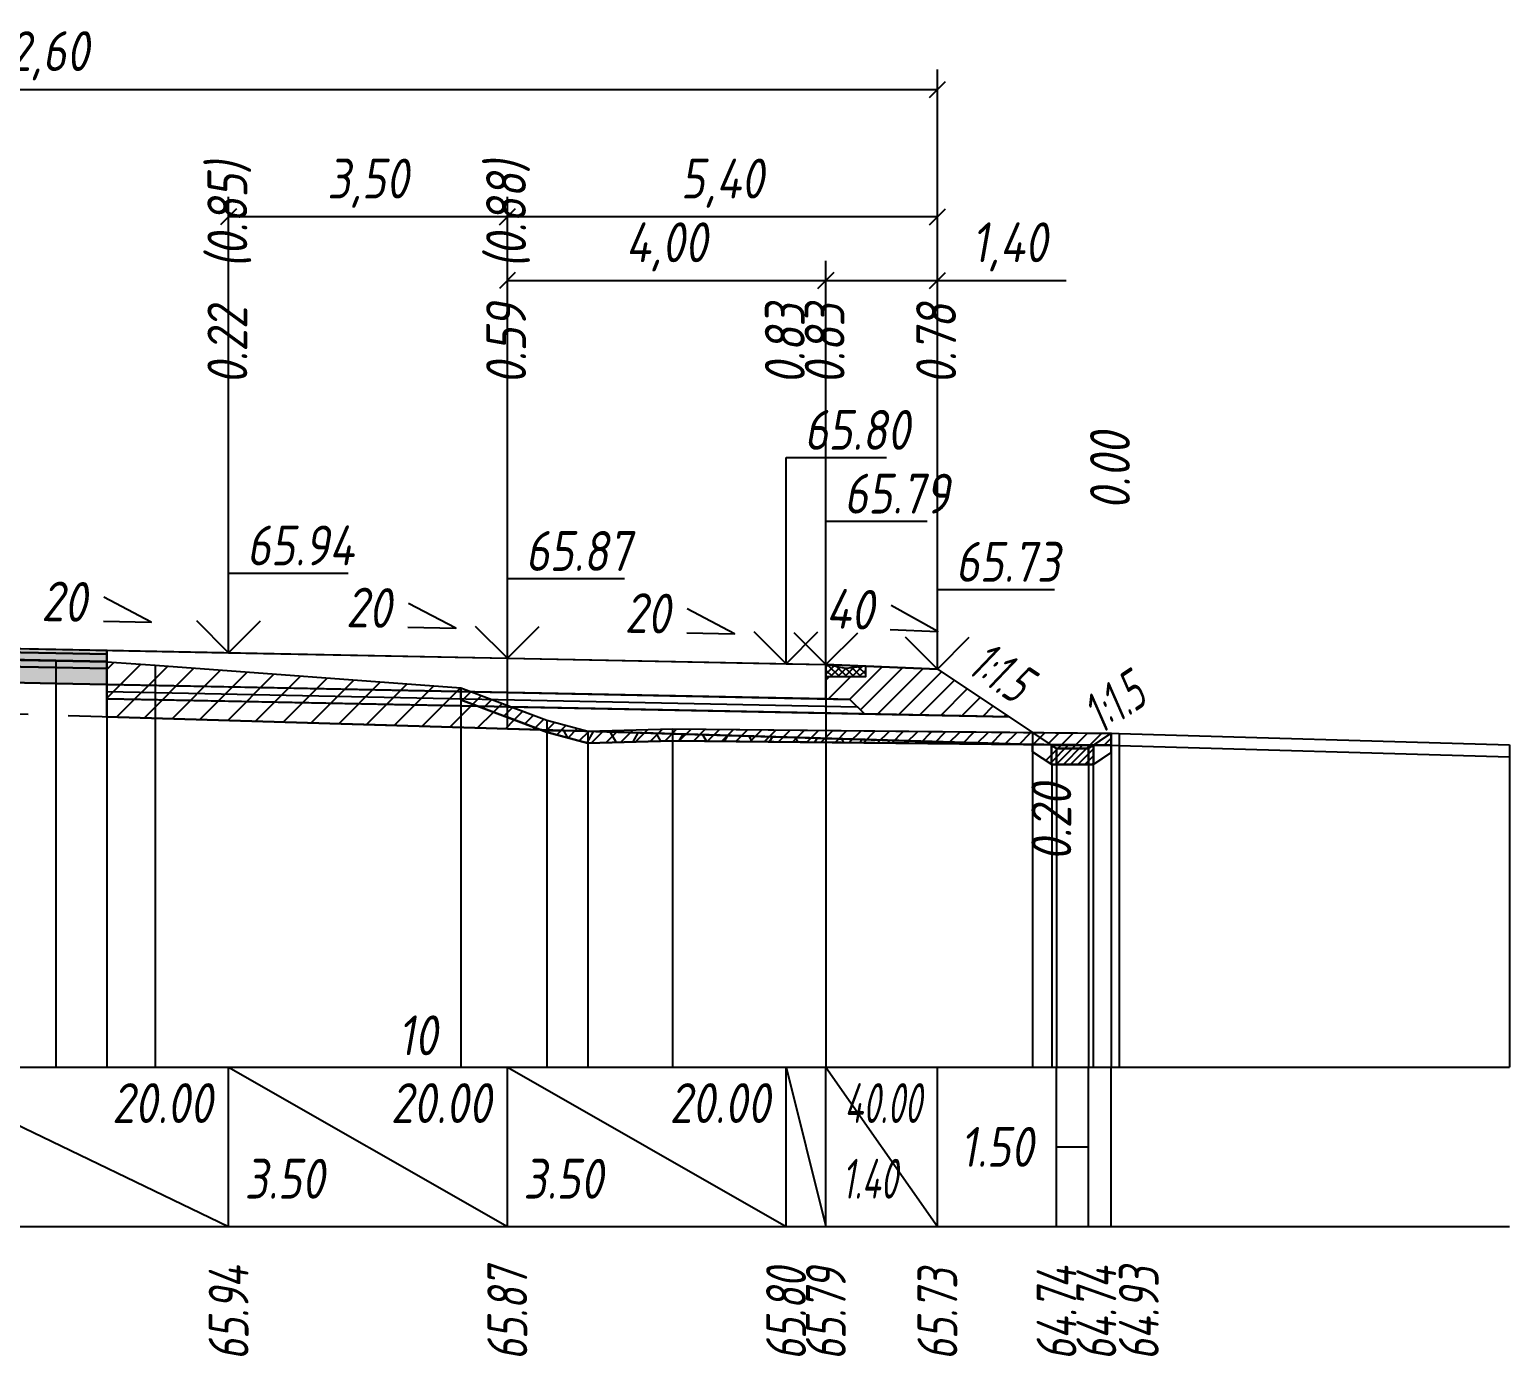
# Model space of a CAD drawing. Extents: x -717 to 1451, y -133302 to 233.
# Drawn here: x 163.2 to 256.1, y -41423.2 to -41339.9 of the extents above; entities that cross this region are included whole.
import ezdxf
from ezdxf.enums import TextEntityAlignment as Align

# ---------------------------------------------------------------- set-up
doc = ezdxf.new("R2010")
doc.units = 0
doc.linetypes.add('штриховая', pattern=[0.75, 0.5, -0.25])
for name, color, linetype in [('Интерполированный поперечник', 2, 'Continuous'), ('Код_514', 1, 'Continuous'), ('Контур_0', 7, 'Continuous'), ('Контур_2521', 7, 'Continuous'), ('Контур_2564', 7, 'Continuous'), ('Контур_2660', 7, 'Continuous'), ('Контур_2665', 7, 'Continuous'), ('Контур_400', 7, 'Continuous'), ('Контур_508', 7, 'Continuous'), ('Контур_512', 7, 'Continuous'), ('Контур_513', 7, 'Continuous'), ('Контур_818', 7, 'Continuous'), ('Красный поперечник', 1, 'Continuous'), ('Объём_2501', 7, 'Continuous'), ('Объём_2564', 7, 'Continuous'), ('Объём_2650', 7, 'Continuous'), ('Объём_2660', 7, 'Continuous'), ('Объём_2661', 7, 'Continuous'), ('Объём_2662', 7, 'Continuous'), ('Объём_2663', 7, 'Continuous'), ('Объём_2664', 7, 'Continuous'), ('Объём_2665', 7, 'Continuous'), ('Объём_2666', 7, 'Continuous'), ('Объём_2667', 7, 'Continuous'), ('Объём_2668', 7, 'Continuous'), ('Объём_2669', 7, 'Continuous'), ('Объём_2675', 7, 'Continuous'), ('Объём_2753', 7, 'Continuous'), ('Откосы', 7, 'Continuous'), ('Отметки покрытия', 7, 'Continuous'), ('Рабочие отметки', 7, 'Continuous'), ('Рабочие отметки доп.', 7, 'Continuous'), ('Слои выравнивания', 7, 'Continuous'), ('Таблица', 7, 'Continuous'), ('Уклоны проезжей части', 7, 'Continuous'), ('Черный поперечник', 3, 'Continuous')]:
    doc.layers.add(name, color=color, linetype=linetype)
for name, color, linetype, true_color in [('Контур_2540', 2, 'Continuous', 0xffff00), ('Контур_2560', 2, 'Continuous', 0xffff00), ('Контур_2561', 7, 'Continuous', 0xff8040), ('Контур_2562', 3, 'Continuous', 0x00ff00), ('Контур_2563', 7, 'Continuous', 0xff8000), ('Контур_2570', 7, 'Continuous', 0x80ff00), ('Контур_2583', 3, 'Continuous', 0x00ff00), ('Контур_2584', 3, 'Continuous', 0x00ff00), ('Контур_2725', 7, 'Continuous', 0x323232), ('Контур_2736', 4, 'Continuous', 0x00ffff), ('Контур_2737', 4, 'Continuous', 0x00ffff), ('Контур_2738', 4, 'Continuous', 0x00ffff), ('Контур_2739', 4, 'Continuous', 0x00ffff), ('Контур_2741', 4, 'Continuous', 0x00ffff), ('Контур_2742', 4, 'Continuous', 0x00ffff), ('Контур_2743', 4, 'Continuous', 0x00ffff), ('Контур_2744', 7, 'Continuous', 0xa4ffff), ('Контур_2745', 7, 'Continuous', 0xa4ffff), ('Контур_2747', 4, 'Continuous', 0x00ffff), ('Контур_2748', 4, 'Continuous', 0x00ffff), ('Контур_2749', 4, 'Continuous', 0x00ffff), ('Контур_2750', 4, 'Continuous', 0x00ffff), ('Контур_2751', 4, 'Continuous', 0x00ffff), ('Контур_2752', 4, 'Continuous', 0x00ffff), ('Контур_2760', 7, 'Continuous', 0x323232), ('Контур_2761', 7, 'Continuous', 0x323232), ('Контур_2762', 7, 'Continuous', 0x323232), ('Контур_2763', 7, 'Continuous', 0x323232), ('Контур_402', 7, 'Continuous', 0xff6464), ('Контур_703', 4, 'Continuous', 0x00ffff), ('Контур_705', 4, 'Continuous', 0x00ffff), ('Контур_707', 4, 'Continuous', 0x00ffff), ('Контур_720', 131, 'Continuous', 0xaaffff), ('Объём_2500', 7, 'Continuous', 0xc0c0c0), ('Объём_2520', 7, 'Continuous', 0x80ffff), ('Объём_2540', 2, 'Continuous', 0xffff00), ('Объём_2560', 2, 'Continuous', 0xffff00), ('Объём_2561', 7, 'Continuous', 0xff8040), ('Объём_2562', 3, 'Continuous', 0x00ff00), ('Объём_2563', 7, 'Continuous', 0xff8000), ('Объём_2570', 7, 'Continuous', 0x80ff00), ('Объём_2583', 3, 'Continuous', 0x00ff00), ('Объём_2584', 3, 'Continuous', 0x00ff00), ('Объём_2592', 3, 'Continuous', 0x00ff00), ('Объём_2596', 3, 'Continuous', 0x00ff00), ('Объём_2600', 7, 'Continuous', 0x808000), ('Объём_2620', 2, 'Continuous', 0xffff00), ('Объём_2746', 2, 'Continuous', 0xffff00)]:
    doc.layers.add(name, color=color, linetype=linetype, true_color=true_color)
doc.styles.get("Standard").update_dxf_attribs({"font": 'txt', "height": 2.5})
doc.styles.add('М', font='romand.shx', dxfattribs={"width": 0.8, "oblique": 10, "height": 2.5})
doc.dimstyles.new('ISO-25', dxfattribs={"dimtxt": 2.5, "dimasz": 2.5, "dimexe": 1.25, "dimexo": 0.625, "dimtad": 1, "dimtxsty": 'Standard', "dimcen": 2.5, "dimadec": 0, "dimazin": 0, "dimtfac": 1, "dimtmove": 0, "dimatfit": 3, "dimfxl": 1, "dimarcsym": 0})

# ---------------------------------------------------------------- blocks, each defined once
blk = doc.blocks.new('_Oblique')
at = {"color": 0, "linetype": 'ByBlock', "lineweight": -2}
blk.add_line((-0.5, -0.5), (0.5, 0.5), dxfattribs=at)
blk = doc.blocks.new('*D962')
at = {"color": 0, "lineweight": -2, "transparency": 16777216}
for p, q in [((213.149, -41379.17), (213.149, -41354.38)), ((220.149, -41379.45), (220.149, -41354.38)), ((213.149, -41355.63), (220.149, -41355.63)), ((220.149, -41355.63), (228.229, -41355.63))]:
    blk.add_line(p, q, dxfattribs=at)
at = {"layer": 'Defpoints', "color": 0, "transparency": 16777216}
for p in [(220.149, -41355.63), (213.149, -41379.795), (220.149, -41380.075)]:
    blk.add_point(p, dxfattribs=at)
at = {"color": 0, "lineweight": -2, "transparency": 16777216, "rotation": 180}
blk.add_blockref('_Oblique', (213.149, -41355.63), dxfattribs=at)
at = {"color": 0, "lineweight": -2, "transparency": 16777216}
blk.add_blockref('_Oblique', (220.149, -41355.63), dxfattribs=at)
at = {"color": 0, "transparency": 16777216, "insert": (224.689, -41353.517), "char_height": 2.5, "width": 8.75, "attachment_point": 5, "style": 'М'}
blk.add_mtext('1,40', dxfattribs=at)
blk = doc.blocks.new('*D964')
at = {"color": 0, "lineweight": -2, "transparency": 16777216}
for p, q in [((193.149, -41378.77), (193.149, -41354.38)), ((213.149, -41379.17), (213.149, -41354.38)), ((193.149, -41355.63), (213.149, -41355.63))]:
    blk.add_line(p, q, dxfattribs=at)
at = {"layer": 'Defpoints', "color": 0, "transparency": 16777216}
for p in [(213.149, -41355.63), (193.149, -41379.395), (213.149, -41379.795)]:
    blk.add_point(p, dxfattribs=at)
at = {"color": 0, "lineweight": -2, "transparency": 16777216, "rotation": 180}
blk.add_blockref('_Oblique', (193.149, -41355.63), dxfattribs=at)
at = {"color": 0, "lineweight": -2, "transparency": 16777216}
blk.add_blockref('_Oblique', (213.149, -41355.63), dxfattribs=at)
at = {"color": 0, "transparency": 16777216, "insert": (203.149, -41353.517), "char_height": 2.5, "width": 9.16667, "attachment_point": 5, "style": 'М'}
blk.add_mtext('4,00', dxfattribs=at)
blk = doc.blocks.new('*D966')
at = {"color": 0, "lineweight": -2, "transparency": 16777216}
for p, q in [((175.649, -41378.42), (175.649, -41350.38)), ((193.149, -41378.77), (193.149, -41350.38)), ((193.149, -41351.63), (175.649, -41351.63))]:
    blk.add_line(p, q, dxfattribs=at)
at = {"layer": 'Defpoints', "color": 0, "transparency": 16777216}
for p in [(175.649, -41351.63), (175.649, -41379.045), (193.149, -41379.395)]:
    blk.add_point(p, dxfattribs=at)
at = {"color": 0, "lineweight": -2, "transparency": 16777216, "rotation": 180}
blk.add_blockref('_Oblique', (175.649, -41351.63), dxfattribs=at)
at = {"color": 0, "lineweight": -2, "transparency": 16777216}
blk.add_blockref('_Oblique', (193.149, -41351.63), dxfattribs=at)
at = {"color": 0, "transparency": 16777216, "insert": (184.399, -41349.517), "char_height": 2.5, "width": 9.58333, "attachment_point": 5, "style": 'М'}
blk.add_mtext('3,50', dxfattribs=at)
blk = doc.blocks.new('*D967')
at = {"color": 0, "lineweight": -2, "transparency": 16777216}
for p, q in [((193.149, -41378.77), (193.149, -41350.38)), ((220.149, -41379.45), (220.149, -41350.38)), ((220.149, -41351.63), (193.149, -41351.63))]:
    blk.add_line(p, q, dxfattribs=at)
at = {"layer": 'Defpoints', "color": 0, "transparency": 16777216}
for p in [(193.149, -41351.63), (193.149, -41379.395), (220.149, -41380.075)]:
    blk.add_point(p, dxfattribs=at)
at = {"color": 0, "lineweight": -2, "transparency": 16777216, "rotation": 180}
blk.add_blockref('_Oblique', (193.149, -41351.63), dxfattribs=at)
at = {"color": 0, "lineweight": -2, "transparency": 16777216}
blk.add_blockref('_Oblique', (220.149, -41351.63), dxfattribs=at)
at = {"color": 0, "transparency": 16777216, "insert": (206.649, -41349.517), "char_height": 2.5, "width": 9.58333, "attachment_point": 5, "style": 'М'}
blk.add_mtext('5,40', dxfattribs=at)
blk = doc.blocks.new('*D969')
at = {"color": 0, "lineweight": -2, "transparency": 16777216}
for p, q in [((107.149, -41379.1), (107.149, -41342.38)), ((220.149, -41379.45), (220.149, -41342.38)), ((107.149, -41343.63), (220.149, -41343.63))]:
    blk.add_line(p, q, dxfattribs=at)
at = {"layer": 'Defpoints', "color": 0, "transparency": 16777216}
for p in [(220.149, -41343.63), (107.149, -41379.725), (220.149, -41380.075)]:
    blk.add_point(p, dxfattribs=at)
at = {"color": 0, "lineweight": -2, "transparency": 16777216, "rotation": 180}
blk.add_blockref('_Oblique', (107.149, -41343.63), dxfattribs=at)
at = {"color": 0, "lineweight": -2, "transparency": 16777216}
blk.add_blockref('_Oblique', (220.149, -41343.63), dxfattribs=at)
at = {"color": 0, "transparency": 16777216, "insert": (163.649, -41341.517), "char_height": 2.5, "width": 12.08333, "attachment_point": 5, "style": 'М'}
blk.add_mtext('22,60', dxfattribs=at)

msp = doc.modelspace()

# ---------------------------------------------------------------- hatches: boundary and pattern name
h = msp.add_hatch()
h.set_pattern_fill('ANSI37', color=256, scale=0.1)
h.set_pattern_definition([(45, (214.3988, -41379.9827), (-0.22451, 0.22451), []), (135, (214.3988, -41379.9827), (-0.22451, -0.22451), [])])
h.paths.add_polyline_path([(213.149, -41379.733), (213.149, -41380.486), (215.649, -41380.487), (215.649, -41379.833), (214.391, -41379.983)])
at = {"layer": 'Объём_2563'}
h = msp.add_hatch(dxfattribs=at)
h.set_pattern_fill('ANSI31', color=256, scale=0.3)
h.paths.add_polyline_path([(215.567, -41382.831), (214.649, -41381.913), (213.149, -41381.883), (213.15, -41380.486), (215.649, -41380.487), (215.649, -41379.833), (220.149, -41380.013), (224.649, -41383.013)])
at = {"layer": 'Объём_2570'}
h = msp.add_hatch(dxfattribs=at)
h.set_pattern_fill('ANSI31', color=256, scale=0.2)
h.paths.add_polyline_path([(231.062, -41384.795), (203.523, -41384.516), (198.205, -41384.653), (195.619, -41383.965), (190.22, -41381.946), (190.22, -41381.196), (195.619, -41383.215), (198.205, -41383.903), (203.523, -41383.766), (231.062, -41384.045)])
at = {"layer": 'Объём_2600'}
h = msp.add_hatch(dxfattribs=at)
h.set_pattern_fill('ANSI31', color=6, scale=0.4)
h.paths.add_polyline_path([(171.043, -41379.761), (190.22, -41381.196), (190.22, -41381.946), (195.253, -41383.828), (168.01, -41383.011), (168.01, -41379.555)])
h = msp.add_hatch(dxfattribs=at)
h.set_pattern_fill('HONEY', color=5, scale=0.3)
h.paths.add_polyline_path([(195.619, -41383.965), (195.253, -41383.828), (225.66, -41384.741), (203.523, -41384.516), (198.205, -41384.653)])
h = msp.add_hatch(dxfattribs=at)
h.set_pattern_fill('ANSI31', color=6, scale=0.4)
h.paths.add_polyline_path([(229.944, -41384.79), (227.315, -41384.79), (227.315, -41385.992), (226.123, -41385.197), (226.123, -41384.754), (225.66, -41384.741), (231.062, -41384.795), (231.062, -41385.247), (229.944, -41385.992)])
at = {"layer": 'Объём_2620'}
h = msp.add_hatch(dxfattribs=at)
h.set_pattern_fill('ANSI31', color=2, scale=0.1)
h.paths.add_polyline_path([(227.315, -41384.79), (229.944, -41384.79), (229.944, -41385.992), (229.933, -41386), (227.327, -41386), (227.315, -41385.992)])
at = {"layer": 'Слои выравнивания'}
for color, points in [(2, [(154.899, -41378.568), (164.805, -41378.766), (168.01, -41378.83), (168.01, -41379.08), (164.805, -41379.016), (154.899, -41378.818)]), (3, [(154.899, -41378.818), (164.805, -41379.016), (168.01, -41379.08), (168.01, -41379.53), (164.805, -41379.466), (154.899, -41379.268)]), (4, [(154.899, -41379.268), (164.805, -41379.466), (168.01, -41379.53), (168.01, -41379.98), (164.805, -41379.916), (154.899, -41379.718)]), (5, [(154.899, -41379.718), (164.805, -41379.916), (168.01, -41379.98), (168.01, -41380.98), (164.805, -41380.916), (154.899, -41380.718)])]:
    msp.add_hatch(color=color, dxfattribs=at).paths.add_polyline_path(points)

# ---------------------------------------------------------------- linework, layer by layer
msp.add_lwpolyline([(213.149, -41379.733), (213.149, -41380.486), (215.649, -41380.487), (215.649, -41379.833), (214.391, -41379.983), (213.149, -41379.733)])
at = {"layer": 'Интерполированный поперечник', "linetype": 'штриховая', "ltscale": 10, "flags": 128}
msp.add_lwpolyline([(90.605, -41380.662), (198.205, -41383.903)], dxfattribs=at)
at = {"layer": 'Код_514'}
for p, q in [((154.899, -41405), (175.649, -41415)), ((175.649, -41415), (175.649, -41405)), ((175.649, -41405), (193.149, -41415)), ((193.149, -41415), (193.149, -41405)), ((193.149, -41405), (210.649, -41415)), ((210.649, -41415), (210.649, -41405)), ((210.649, -41405), (213.149, -41415)), ((213.149, -41415), (213.149, -41405)), ((213.149, -41405), (220.149, -41415)), ((220.149, -41415), (220.149, -41405)), ((227.63, -41415), (227.63, -41405)), ((229.63, -41415), (229.63, -41405)), ((231.062, -41415), (231.062, -41405)), ((227.63, -41410), (229.63, -41410))]:
    msp.add_line(p, q, dxfattribs=at)
at = {"layer": 'Контур_0', "flags": 128}
for points in [[(168.01, -41378.83), (213.149, -41379.733), (213.149, -41381.883), (168.01, -41380.98), (168.01, -41378.83), (168.01, -41378.83)], [(220.149, -41380.013), (226.123, -41383.995), (226.123, -41383.995), (226.123, -41383.995), (226.123, -41383.995), (226.123, -41383.995), (226.123, -41383.995), (226.123, -41383.995), (226.123, -41383.995), (226.123, -41383.995), (226.123, -41383.995), (226.123, -41383.995), (226.123, -41383.995), (226.123, -41383.995), (226.123, -41383.995), (227.63, -41385)], [(220.149, -41380.013), (226.123, -41383.995), (226.123, -41383.995), (226.123, -41383.995), (226.123, -41383.995), (226.123, -41383.995), (226.123, -41383.995), (226.123, -41383.995), (226.123, -41383.995), (226.123, -41383.995), (226.123, -41383.995), (226.123, -41383.995), (226.123, -41383.995), (226.123, -41383.995), (226.123, -41383.995), (227.63, -41385), (229.63, -41385), (231.062, -41384.045), (231.062, -41384.045), (231.062, -41384.045), (231.062, -41384.045), (231.062, -41384.045), (231.062, -41384.045), (231.062, -41384.045), (231.062, -41384.045), (231.062, -41384.045), (231.062, -41384.045), (231.062, -41384.045), (231.062, -41384.045), (231.062, -41384.045)], [(175.649, -41381.133), (214.649, -41381.913), (215.567, -41382.831), (168.01, -41381.88), (168.01, -41380.98), (175.649, -41381.133), (175.649, -41381.133)], [(213.149, -41381.883), (214.649, -41381.913), (215.567, -41382.831), (224.649, -41383.013)]]:
    msp.add_lwpolyline(points, dxfattribs=at)
at = {"layer": 'Контур_2521', "color": 250, "flags": 128}
msp.add_lwpolyline([(168.01, -41381.43), (215.108, -41382.372)], dxfattribs=at)
at = {"layer": 'Контур_2540', "flags": 128}
msp.add_lwpolyline([(175.649, -41382.033), (224.649, -41383.013), (226.123, -41383.995), (226.123, -41384.754), (168.01, -41383.011), (168.01, -41381.88), (175.649, -41382.033), (175.649, -41382.033)], dxfattribs=at)
at = {"layer": 'Контур_2560', "flags": 128}
msp.add_lwpolyline([(213.149, -41379.733), (220.149, -41380.013), (220.149, -41380.013), (220.149, -41380.013)], dxfattribs=at)
at = {"layer": 'Контур_2561', "flags": 128}
msp.add_lwpolyline([(213.149, -41379.733), (213.149, -41379.733), (220.149, -41380.013), (220.149, -41380.013), (213.149, -41379.733)], dxfattribs=at)
at = {"layer": 'Контур_2562', "flags": 128}
msp.add_lwpolyline([(220.149, -41380.013), (220.149, -41380.013), (220.149, -41380.013), (220.149, -41380.013), (220.149, -41380.013)], dxfattribs=at)
at = {"layer": 'Контур_2563', "flags": 128}
msp.add_lwpolyline([(215.567, -41382.831), (214.649, -41381.913), (213.149, -41381.883), (213.149, -41379.733), (220.149, -41380.013), (224.649, -41383.013), (215.567, -41382.831), (215.567, -41382.831)], dxfattribs=at)
at = {"layer": 'Контур_2564', "flags": 128}
msp.add_lwpolyline([(213.149, -41379.733), (220.149, -41380.013)], dxfattribs=at)
at = {"layer": 'Контур_2570', "flags": 128}
msp.add_lwpolyline([(80, -41381.408), (90.605, -41381.412), (90.605, -41381.412), (95.058, -41381.595), (96.683, -41381.784), (96.683, -41381.034), (101.112, -41380.844), (123.036, -41379.711), (141.307, -41379.204), (145.043, -41379.113), (154.899, -41379.298), (164.805, -41379.485), (168.01, -41379.555), (171.043, -41379.761), (190.22, -41381.196), (190.22, -41381.946), (195.619, -41383.965), (198.205, -41384.653), (198.205, -41384.653), (203.523, -41384.516), (231.565, -41384.801), (256.062, -41385.519)], dxfattribs=at)
at = {"layer": 'Контур_2583', "flags": 128}
for points in [[(227.63, -41385), (226.123, -41383.995), (226.123, -41385.197), (227.327, -41386), (227.63, -41386), (227.63, -41385)], [(231.062, -41385.247), (231.062, -41384.045), (229.63, -41385), (229.63, -41386), (229.933, -41386), (231.062, -41385.247)]]:
    msp.add_lwpolyline(points, dxfattribs=at)
at = {"layer": 'Контур_2584', "flags": 128}
msp.add_lwpolyline([(227.63, -41385), (227.63, -41386), (229.63, -41386), (229.63, -41385), (227.63, -41385)], dxfattribs=at)
at = {"layer": 'Контур_2660', "flags": 128}
msp.add_lwpolyline([(168.01, -41383.011), (226.123, -41384.754)], dxfattribs=at)
at = {"layer": 'Контур_2665', "flags": 128}
msp.add_lwpolyline([(220.149, -41380.013), (220.149, -41380.013)], dxfattribs=at)
at = {"layer": 'Контур_2725', "flags": 128}
msp.add_lwpolyline([(123.036, -41381.355), (134.149, -41381.133), (141.307, -41380.99), (145.043, -41380.915), (154.114, -41380.733), (154.899, -41380.718), (164.805, -41380.916), (168.01, -41380.98)], dxfattribs=at)
at = {"layer": 'Контур_2736', "flags": 128}
for points in [[(220.149, -41380.013), (226.123, -41383.995)], [(226.123, -41383.995), (227.63, -41385)]]:
    msp.add_lwpolyline(points, dxfattribs=at)
at = {"layer": 'Контур_2737', "flags": 128}
msp.add_lwpolyline([(226.123, -41383.995), (226.123, -41383.995)], dxfattribs=at)
at = {"layer": 'Контур_2738', "flags": 128}
msp.add_lwpolyline([(226.123, -41383.995), (226.123, -41383.995)], dxfattribs=at)
at = {"layer": 'Контур_2739', "flags": 128}
msp.add_lwpolyline([(226.123, -41383.995), (226.123, -41383.995)], dxfattribs=at)
at = {"layer": 'Контур_2741', "flags": 128}
msp.add_lwpolyline([(231.062, -41384.045), (231.062, -41384.045)], dxfattribs=at)
at = {"layer": 'Контур_2742', "flags": 128}
msp.add_lwpolyline([(231.062, -41384.045), (231.062, -41384.045)], dxfattribs=at)
at = {"layer": 'Контур_2743', "flags": 128}
msp.add_lwpolyline([(231.062, -41384.045), (231.062, -41384.045)], dxfattribs=at)
at = {"layer": 'Контур_2744', "flags": 128}
msp.add_lwpolyline([(231.062, -41384.045), (231.062, -41384.045)], dxfattribs=at)
msp.add_lwpolyline([(231.062, -41384.045), (231.062, -41384.045)], dxfattribs=at)
msp.add_lwpolyline([(231.062, -41384.045), (231.062, -41384.045)], dxfattribs=at)
msp.add_lwpolyline([(231.062, -41384.045), (231.062, -41384.045)], dxfattribs=at)
msp.add_lwpolyline([(231.062, -41384.045), (231.062, -41384.045)], dxfattribs=at)
msp.add_lwpolyline([(231.062, -41384.045), (231.062, -41384.045)], dxfattribs=at)
at = {"layer": 'Контур_2745', "flags": 128}
msp.add_lwpolyline([(226.123, -41383.995), (226.123, -41383.995)], dxfattribs=at)
msp.add_lwpolyline([(226.123, -41383.995), (226.123, -41383.995)], dxfattribs=at)
msp.add_lwpolyline([(226.123, -41383.995), (226.123, -41383.995)], dxfattribs=at)
msp.add_lwpolyline([(226.123, -41383.995), (226.123, -41383.995)], dxfattribs=at)
msp.add_lwpolyline([(226.123, -41383.995), (226.123, -41383.995)], dxfattribs=at)
msp.add_lwpolyline([(226.123, -41383.995), (226.123, -41383.995)], dxfattribs=at)
at = {"layer": 'Контур_2747', "flags": 128}
msp.add_lwpolyline([(226.123, -41383.995), (226.123, -41383.995)], dxfattribs=at)
at = {"layer": 'Контур_2748', "flags": 128}
msp.add_lwpolyline([(226.123, -41383.995), (226.123, -41383.995)], dxfattribs=at)
at = {"layer": 'Контур_2749', "flags": 128}
msp.add_lwpolyline([(226.123, -41383.995), (226.123, -41383.995)], dxfattribs=at)
at = {"layer": 'Контур_2750', "flags": 128}
msp.add_lwpolyline([(231.062, -41384.045), (231.062, -41384.045)], dxfattribs=at)
at = {"layer": 'Контур_2751', "flags": 128}
msp.add_lwpolyline([(231.062, -41384.045), (231.062, -41384.045)], dxfattribs=at)
at = {"layer": 'Контур_2752', "flags": 128}
msp.add_lwpolyline([(231.062, -41384.045), (231.062, -41384.045)], dxfattribs=at)
at = {"layer": 'Контур_2760', "flags": 128}
msp.add_lwpolyline([(123.036, -41379.205), (134.149, -41378.983), (141.307, -41378.84), (145.043, -41378.765), (154.114, -41378.583), (154.899, -41378.568), (164.805, -41378.766), (168.01, -41378.83)], dxfattribs=at)
at = {"layer": 'Контур_2761', "flags": 128}
msp.add_lwpolyline([(123.036, -41379.455), (134.149, -41379.233), (141.307, -41379.09), (145.043, -41379.015), (154.114, -41378.833), (154.899, -41378.818), (164.805, -41379.016), (168.01, -41379.08)], dxfattribs=at)
at = {"layer": 'Контур_2762', "flags": 128}
msp.add_lwpolyline([(123.036, -41379.905), (134.149, -41379.683), (141.307, -41379.54), (145.043, -41379.465), (154.114, -41379.283), (154.899, -41379.268), (164.805, -41379.466), (168.01, -41379.53)], dxfattribs=at)
at = {"layer": 'Контур_2763', "flags": 128}
msp.add_lwpolyline([(123.036, -41380.355), (134.149, -41380.133), (141.307, -41379.99), (145.043, -41379.915), (154.114, -41379.733), (154.899, -41379.718), (164.805, -41379.916), (168.01, -41379.98)], dxfattribs=at)
at = {"layer": 'Контур_400', "flags": 128}
msp.add_lwpolyline([(154.899, -41378.568), (175.649, -41378.983), (193.149, -41379.333), (193.149, -41379.333), (193.149, -41379.333), (193.149, -41379.333), (210.649, -41379.683), (210.649, -41379.683), (213.149, -41379.733)], dxfattribs=at)
at = {"layer": 'Контур_402', "flags": 128}
msp.add_lwpolyline([(105, -41384.115), (123.036, -41383.574), (123.036, -41381.355), (154.899, -41380.718), (168.01, -41380.98), (168.01, -41383.011), (226.123, -41384.754)], dxfattribs=at)
at = {"layer": 'Контур_508', "flags": 128}
msp.add_lwpolyline([(105, -41384.115), (123.036, -41383.574), (123.036, -41381.355), (154.899, -41380.718), (168.01, -41380.98), (168.01, -41383.011), (226.123, -41384.754), (226.123, -41385.197), (227.327, -41386), (227.63, -41386), (229.63, -41386), (229.933, -41386), (231.062, -41385.247)], dxfattribs=at)
at = {"layer": 'Контур_512', "flags": 128}
msp.add_lwpolyline([(168.01, -41383.011), (226.123, -41384.754), (226.123, -41385.197), (227.327, -41386), (227.63, -41386), (229.63, -41386), (229.933, -41386), (231.062, -41385.247)], dxfattribs=at)
at = {"layer": 'Контур_513', "flags": 128}
msp.add_lwpolyline([(105, -41384.115), (123.036, -41383.574), (123.036, -41381.355), (154.899, -41380.718), (168.01, -41380.98), (168.01, -41383.011), (226.123, -41384.754), (226.123, -41385.197), (227.327, -41386), (227.63, -41386), (229.63, -41386), (229.933, -41386), (231.062, -41385.247)], dxfattribs=at)
at = {"layer": 'Контур_703', "flags": 128}
msp.add_lwpolyline([(220.149, -41380.013), (226.123, -41383.995)], dxfattribs=at)
at = {"layer": 'Контур_705', "flags": 128}
msp.add_lwpolyline([(226.123, -41383.995), (226.123, -41383.995)], dxfattribs=at)
at = {"layer": 'Контур_707', "flags": 128}
msp.add_lwpolyline([(229.63, -41385), (231.062, -41384.045)], dxfattribs=at)
at = {"layer": 'Контур_720', "flags": 128}
msp.add_lwpolyline([(227.63, -41385), (229.63, -41385)], dxfattribs=at)
at = {"layer": 'Контур_818', "flags": 128}
msp.add_lwpolyline([(105, -41380.643), (123.036, -41379.711), (141.307, -41379.204), (145.043, -41379.113), (154.899, -41379.298), (164.805, -41379.485), (168.01, -41379.555), (171.043, -41379.761), (190.22, -41381.196), (190.22, -41381.946), (195.619, -41383.965), (198.205, -41384.653), (198.205, -41384.653), (203.523, -41384.516), (231.062, -41384.795)], dxfattribs=at)
at = {"layer": 'Красный поперечник'}
for p, q in [((154.899, -41378.568), (175.649, -41378.983)), ((175.649, -41378.983), (193.149, -41379.333)), ((193.149, -41379.333), (210.649, -41379.683)), ((210.649, -41379.683), (213.149, -41379.733)), ((213.149, -41379.733), (220.149, -41380.013)), ((220.149, -41380.013), (227.63, -41385)), ((168.01, -41383.011), (168.01, -41405)), ((229.63, -41385), (231.062, -41384.045)), ((226.123, -41384.754), (226.123, -41405)), ((226.123, -41385.197), (226.123, -41405)), ((227.63, -41385), (229.63, -41385)), ((231.062, -41385.247), (231.062, -41405)), ((227.327, -41386), (227.327, -41405)), ((227.63, -41386), (227.63, -41405)), ((229.63, -41386), (229.63, -41405)), ((229.933, -41386), (229.933, -41405))]:
    msp.add_line(p, q, dxfattribs=at)
at = {"layer": 'Объём_2500', "flags": 128}
for points in [[(168.01, -41378.83), (213.149, -41379.733), (213.149, -41381.883), (168.01, -41380.98), (168.01, -41378.83), (168.01, -41378.83)], [(193.149, -41379.333), (213.149, -41379.733), (213.149, -41381.883), (193.149, -41381.483), (193.149, -41379.333)]]:
    msp.add_lwpolyline(points, dxfattribs=at)
at = {"layer": 'Объём_2501', "flags": 128}
for points in [[(154.899, -41378.568), (175.649, -41378.983), (193.149, -41379.333), (193.149, -41379.333), (193.149, -41379.333), (193.149, -41379.333), (210.649, -41379.683), (210.649, -41379.683), (213.149, -41379.733)], [(193.149, -41379.333), (210.649, -41379.683), (210.649, -41379.683), (213.149, -41379.733)]]:
    msp.add_lwpolyline(points, dxfattribs=at)
at = {"layer": 'Объём_2520', "color": 250, "flags": 128}
for points in [[(175.649, -41381.133), (214.649, -41381.913), (215.567, -41382.831), (168.01, -41381.88), (168.01, -41380.98), (175.649, -41381.133), (175.649, -41381.133)], [(193.149, -41381.483), (214.649, -41381.913), (215.567, -41382.831), (193.149, -41382.383), (193.149, -41381.483)]]:
    msp.add_lwpolyline(points, dxfattribs=at)
at = {"layer": 'Объём_2540', "flags": 128}
for points in [[(175.649, -41382.033), (224.649, -41383.013), (226.123, -41383.995), (226.123, -41384.754), (168.01, -41383.011), (168.01, -41381.88), (175.649, -41382.033), (175.649, -41382.033)], [(193.149, -41382.383), (224.649, -41383.013), (226.123, -41383.995), (226.123, -41384.754), (193.149, -41383.765), (193.149, -41382.383)]]:
    msp.add_lwpolyline(points, dxfattribs=at)
at = {"layer": 'Объём_2560', "flags": 128}
msp.add_lwpolyline([(213.149, -41379.733), (220.149, -41380.013), (220.149, -41380.013), (220.149, -41380.013)], dxfattribs=at)
msp.add_lwpolyline([(213.149, -41379.733), (220.149, -41380.013), (220.149, -41380.013), (220.149, -41380.013)], dxfattribs=at)
at = {"layer": 'Объём_2561', "flags": 128}
msp.add_lwpolyline([(213.149, -41379.733), (213.149, -41379.733), (220.149, -41380.013), (220.149, -41380.013), (213.149, -41379.733)], dxfattribs=at)
msp.add_lwpolyline([(213.149, -41379.733), (213.149, -41379.733), (220.149, -41380.013), (220.149, -41380.013), (213.149, -41379.733)], dxfattribs=at)
at = {"layer": 'Объём_2562', "flags": 128}
msp.add_lwpolyline([(220.149, -41380.013), (220.149, -41380.013), (220.149, -41380.013), (220.149, -41380.013), (220.149, -41380.013)], dxfattribs=at)
msp.add_lwpolyline([(220.149, -41380.013), (220.149, -41380.013), (220.149, -41380.013), (220.149, -41380.013), (220.149, -41380.013)], dxfattribs=at)
at = {"layer": 'Объём_2563', "color": 250, "flags": 128}
for points in [[(215.567, -41382.831), (214.649, -41381.913), (213.149, -41381.883), (213.149, -41379.733), (220.149, -41380.013), (224.649, -41383.013), (215.567, -41382.831), (215.567, -41382.831)], [(215.567, -41382.831), (214.649, -41381.913), (213.149, -41381.883), (213.15, -41380.486), (215.649, -41380.487), (215.649, -41379.833), (220.149, -41380.013), (224.649, -41383.013), (215.567, -41382.831), (215.567, -41382.831)]]:
    msp.add_lwpolyline(points, dxfattribs=at)
at = {"layer": 'Объём_2564', "flags": 128}
msp.add_lwpolyline([(213.149, -41379.733), (220.149, -41380.013)], dxfattribs=at)
msp.add_lwpolyline([(213.149, -41379.733), (220.149, -41380.013)], dxfattribs=at)
at = {"layer": 'Объём_2570', "flags": 128}
for points in [[(231.062, -41384.795), (203.523, -41384.516), (198.205, -41384.653), (195.619, -41383.965), (190.22, -41381.946), (190.22, -41381.196), (195.619, -41383.215), (198.205, -41383.903), (203.523, -41383.766), (231.062, -41384.045), (231.062, -41384.795), (231.062, -41384.795)], [(193.149, -41382.291), (195.619, -41383.215), (198.205, -41383.903), (203.523, -41383.766), (231.062, -41384.045), (231.062, -41384.795), (231.062, -41384.795), (231.062, -41384.795), (203.523, -41384.516), (198.205, -41384.653), (195.619, -41383.965), (193.149, -41383.041), (193.149, -41382.291)]]:
    msp.add_lwpolyline(points, dxfattribs=at)
at = {"layer": 'Объём_2583', "flags": 128}
for points in [[(227.63, -41385), (226.123, -41383.995), (226.123, -41385.197), (227.327, -41386), (227.63, -41386), (227.63, -41385)], [(227.63, -41385), (226.123, -41383.995), (226.123, -41385.197), (227.327, -41386), (227.63, -41386), (227.63, -41385)], [(231.062, -41385.247), (231.062, -41384.045), (229.63, -41385), (229.63, -41386), (229.933, -41386), (231.062, -41385.247)], [(231.062, -41385.247), (231.062, -41384.045), (229.63, -41385), (229.63, -41386), (229.933, -41386), (231.062, -41385.247)]]:
    msp.add_lwpolyline(points, dxfattribs=at)
at = {"layer": 'Объём_2584', "flags": 128}
msp.add_lwpolyline([(227.63, -41385), (227.63, -41386), (229.63, -41386), (229.63, -41385), (227.63, -41385)], dxfattribs=at)
msp.add_lwpolyline([(227.63, -41385), (227.63, -41386), (229.63, -41386), (229.63, -41385), (227.63, -41385)], dxfattribs=at)
at = {"layer": 'Объём_2592', "flags": 128}
for points in [[(226.123, -41383.995), (227.63, -41385)], [(226.123, -41383.995), (227.63, -41385)], [(229.63, -41385), (231.062, -41384.045)], [(229.63, -41385), (231.062, -41384.045)]]:
    msp.add_lwpolyline(points, dxfattribs=at)
at = {"layer": 'Объём_2596', "flags": 128}
msp.add_lwpolyline([(227.63, -41385), (229.63, -41385)], dxfattribs=at)
msp.add_lwpolyline([(227.63, -41385), (229.63, -41385)], dxfattribs=at)
at = {"layer": 'Объём_2600', "color": 5, "flags": 128}
msp.add_lwpolyline([(195.619, -41383.965), (195.253, -41383.828), (225.66, -41384.741), (203.523, -41384.516), (198.205, -41384.653), (195.619, -41383.965), (195.619, -41383.965)], dxfattribs=at)
msp.add_lwpolyline([(195.619, -41383.965), (195.253, -41383.828), (225.66, -41384.741), (203.523, -41384.516), (198.205, -41384.653), (195.619, -41383.965), (195.619, -41383.965)], dxfattribs=at)
at = {"layer": 'Объём_2620', "flags": 128}
msp.add_lwpolyline([(227.315, -41384.79), (229.944, -41384.79), (229.944, -41385.992), (229.933, -41386), (227.327, -41386), (227.315, -41385.992), (227.315, -41384.79), (227.315, -41384.79)], dxfattribs=at)
msp.add_lwpolyline([(227.315, -41384.79), (229.944, -41384.79), (229.944, -41385.992), (229.933, -41386), (227.327, -41386), (227.315, -41385.992), (227.315, -41384.79), (227.315, -41384.79)], dxfattribs=at)
at = {"layer": 'Объём_2650', "color": 6, "flags": 128}
for points in [[(171.043, -41379.761), (190.22, -41381.196), (190.22, -41381.946), (195.253, -41383.828), (168.01, -41383.011), (168.01, -41379.555), (171.043, -41379.761), (171.043, -41379.761)], [(193.149, -41383.041), (195.253, -41383.828), (193.149, -41383.765), (193.149, -41383.041)], [(229.944, -41384.79), (227.315, -41384.79), (227.315, -41385.992), (226.123, -41385.197), (226.123, -41384.754), (225.66, -41384.741), (231.062, -41384.795), (231.062, -41385.247), (229.944, -41385.992), (229.944, -41384.79), (229.944, -41384.79)], [(229.944, -41384.79), (227.315, -41384.79), (227.315, -41385.992), (226.123, -41385.197), (226.123, -41384.754), (225.66, -41384.741), (231.062, -41384.795), (231.062, -41385.247), (229.944, -41385.992), (229.944, -41384.79), (229.944, -41384.79)]]:
    msp.add_lwpolyline(points, dxfattribs=at)
at = {"layer": 'Объём_2660', "flags": 128}
for points in [[(168.01, -41383.011), (226.123, -41384.754)], [(193.149, -41383.765), (226.123, -41384.754)]]:
    msp.add_lwpolyline(points, dxfattribs=at)
at = {"layer": 'Объём_2661', "flags": 128}
msp.add_lwpolyline([(220.149, -41380.013), (226.123, -41383.995), (227.315, -41384.79)], dxfattribs=at)
msp.add_lwpolyline([(220.149, -41380.013), (226.123, -41383.995), (227.315, -41384.79)], dxfattribs=at)
at = {"layer": 'Объём_2662', "flags": 128}
msp.add_lwpolyline([(229.944, -41384.79), (231.062, -41384.045)], dxfattribs=at)
msp.add_lwpolyline([(229.944, -41384.79), (231.062, -41384.045)], dxfattribs=at)
at = {"layer": 'Объём_2663', "flags": 128}
for points in [[(227.315, -41384.79), (227.63, -41385)], [(227.315, -41384.79), (227.63, -41385)], [(229.63, -41385), (229.944, -41384.79)], [(229.63, -41385), (229.944, -41384.79)]]:
    msp.add_lwpolyline(points, dxfattribs=at)
at = {"layer": 'Объём_2664', "flags": 128}
msp.add_lwpolyline([(227.63, -41385), (229.63, -41385)], dxfattribs=at)
msp.add_lwpolyline([(227.63, -41385), (229.63, -41385)], dxfattribs=at)
at = {"layer": 'Объём_2665', "flags": 128}
msp.add_lwpolyline([(220.149, -41380.013), (220.149, -41380.013)], dxfattribs=at)
msp.add_lwpolyline([(220.149, -41380.013), (220.149, -41380.013)], dxfattribs=at)
at = {"layer": 'Объём_2666', "flags": 128}
for points in [[(220.149, -41380.013), (226.123, -41383.995)], [(220.149, -41380.013), (226.123, -41383.995)], [(226.123, -41383.995), (227.315, -41384.79)], [(226.123, -41383.995), (227.315, -41384.79)]]:
    msp.add_lwpolyline(points, dxfattribs=at)
at = {"layer": 'Объём_2667', "flags": 128}
for points in [[(226.123, -41383.995), (226.123, -41383.995)], [(226.123, -41383.995), (226.123, -41383.995)], [(231.062, -41384.045), (231.062, -41384.045)], [(231.062, -41384.045), (231.062, -41384.045)]]:
    msp.add_lwpolyline(points, dxfattribs=at)
at = {"layer": 'Объём_2668', "flags": 128}
for points in [[(226.123, -41383.995), (226.123, -41383.995)], [(226.123, -41383.995), (226.123, -41383.995)], [(231.062, -41384.045), (231.062, -41384.045)], [(231.062, -41384.045), (231.062, -41384.045)]]:
    msp.add_lwpolyline(points, dxfattribs=at)
at = {"layer": 'Объём_2669', "flags": 128}
for points in [[(226.123, -41383.995), (226.123, -41383.995)], [(226.123, -41383.995), (226.123, -41383.995)], [(231.062, -41384.045), (231.062, -41384.045)], [(231.062, -41384.045), (231.062, -41384.045)]]:
    msp.add_lwpolyline(points, dxfattribs=at)
at = {"layer": 'Объём_2675', "flags": 128}
for points in [[(226.123, -41383.995), (226.123, -41383.995)], [(226.123, -41383.995), (226.123, -41383.995)], [(226.123, -41383.995), (226.123, -41383.995)], [(226.123, -41383.995), (226.123, -41383.995)], [(226.123, -41383.995), (226.123, -41383.995)], [(226.123, -41383.995), (226.123, -41383.995)], [(226.123, -41383.995), (226.123, -41383.995)], [(226.123, -41383.995), (226.123, -41383.995)], [(226.123, -41383.995), (226.123, -41383.995)], [(226.123, -41383.995), (226.123, -41383.995)], [(226.123, -41383.995), (226.123, -41383.995)], [(226.123, -41383.995), (226.123, -41383.995)], [(231.062, -41384.045), (231.062, -41384.045)], [(231.062, -41384.045), (231.062, -41384.045)], [(231.062, -41384.045), (231.062, -41384.045)], [(231.062, -41384.045), (231.062, -41384.045)], [(231.062, -41384.045), (231.062, -41384.045)], [(231.062, -41384.045), (231.062, -41384.045)], [(231.062, -41384.045), (231.062, -41384.045)], [(231.062, -41384.045), (231.062, -41384.045)], [(231.062, -41384.045), (231.062, -41384.045)], [(231.062, -41384.045), (231.062, -41384.045)], [(231.062, -41384.045), (231.062, -41384.045)], [(231.062, -41384.045), (231.062, -41384.045)]]:
    msp.add_lwpolyline(points, dxfattribs=at)
at = {"layer": 'Объём_2746', "flags": 128}
for points in [[(190.22, -41381.946), (195.253, -41383.828), (168.01, -41383.011), (168.01, -41379.555), (171.043, -41379.761), (190.22, -41381.196), (190.22, -41381.946), (190.22, -41381.946)], [(193.149, -41383.041), (195.253, -41383.828), (193.149, -41383.765), (193.149, -41383.041)], [(227.63, -41385), (229.63, -41385), (229.954, -41384.784), (231.062, -41384.795), (231.062, -41385.247), (229.933, -41386), (227.327, -41386), (226.123, -41385.197), (226.123, -41384.754), (225.66, -41384.741), (227.265, -41384.757), (227.63, -41385), (227.63, -41385)], [(227.63, -41385), (229.63, -41385), (229.954, -41384.784), (231.062, -41384.795), (231.062, -41385.247), (229.933, -41386), (227.327, -41386), (226.123, -41385.197), (226.123, -41384.754), (225.66, -41384.741), (227.265, -41384.757), (227.63, -41385), (227.63, -41385)]]:
    msp.add_lwpolyline(points, dxfattribs=at)
at = {"layer": 'Объём_2753', "flags": 128}
msp.add_lwpolyline([(168.01, -41378.83), (168.01, -41378.83)], dxfattribs=at)
at = {"layer": 'Откосы', "color": 1, "flags": 128}
for points in [[(167.787, -41377.008), (170.786, -41377.068), (167.817, -41375.509)], [(186.912, -41377.391), (189.911, -41377.451), (186.942, -41375.891)], [(217.189, -41377.53), (220.186, -41377.65), (217.249, -41376.032)], [(204.412, -41377.741), (207.411, -41377.801), (204.442, -41376.241)]]:
    msp.add_lwpolyline(points, dxfattribs=at)
at = {"layer": 'Отметки покрытия', "color": 1}
for p, q in [((210.649, -41379.683), (210.649, -41366.733)), ((210.649, -41366.733), (216.949, -41366.733)), ((213.149, -41379.733), (213.149, -41370.733)), ((213.149, -41370.733), (219.499, -41370.733)), ((175.649, -41378.983), (175.649, -41373.983)), ((175.649, -41373.983), (183.149, -41373.983)), ((193.149, -41379.333), (193.149, -41374.333)), ((193.149, -41374.333), (200.499, -41374.333)), ((220.149, -41380.013), (220.149, -41375.013)), ((220.149, -41375.013), (227.499, -41375.013)), ((175.649, -41378.983), (173.649, -41376.983)), ((175.649, -41378.983), (177.649, -41376.983)), ((193.149, -41379.333), (191.149, -41377.333)), ((193.149, -41379.333), (195.149, -41377.333)), ((210.649, -41379.683), (208.649, -41377.683)), ((210.649, -41379.683), (212.649, -41377.683)), ((213.149, -41379.733), (211.149, -41377.733)), ((213.149, -41379.733), (215.149, -41377.733)), ((220.149, -41380.013), (218.149, -41378.013)), ((220.149, -41380.013), (222.149, -41378.013))]:
    msp.add_line(p, q, dxfattribs=at)
at = {"layer": 'Слои выравнивания'}
for p, q in [((168.01, -41378.83), (168.01, -41405)), ((213.149, -41379.733), (213.149, -41405))]:
    msp.add_line(p, q, dxfattribs=at)
at = {"layer": 'Слои выравнивания', "color": 2, "flags": 128}
msp.add_lwpolyline([(154.899, -41378.568), (164.805, -41378.766), (168.01, -41378.83), (168.01, -41379.08), (164.805, -41379.016), (154.899, -41378.818)], close=True, dxfattribs=at)
at = {"layer": 'Слои выравнивания', "color": 3, "flags": 128}
msp.add_lwpolyline([(154.899, -41378.818), (164.805, -41379.016), (168.01, -41379.08), (168.01, -41379.53), (164.805, -41379.466), (154.899, -41379.268)], close=True, dxfattribs=at)
at = {"layer": 'Слои выравнивания', "color": 4, "flags": 128}
msp.add_lwpolyline([(154.899, -41379.268), (164.805, -41379.466), (168.01, -41379.53), (168.01, -41379.98), (164.805, -41379.916), (154.899, -41379.718)], close=True, dxfattribs=at)
at = {"layer": 'Слои выравнивания', "color": 5, "flags": 128}
msp.add_lwpolyline([(154.899, -41379.718), (164.805, -41379.916), (168.01, -41379.98), (168.01, -41380.98), (164.805, -41380.916), (154.899, -41380.718)], close=True, dxfattribs=at)
at = {"layer": 'Таблица'}
for p, q in [((80, -41405), (256.062, -41405)), ((80, -41415), (256.062, -41415))]:
    msp.add_line(p, q, dxfattribs=at)
at = {"layer": 'Черный поперечник', "color": 7}
for p, q in [((164.805, -41379.485), (164.805, -41405)), ((168.01, -41379.555), (168.01, -41405)), ((171.043, -41379.761), (171.043, -41405)), ((190.22, -41381.196), (190.22, -41405)), ((195.619, -41383.215), (195.619, -41405)), ((198.205, -41383.903), (198.205, -41405)), ((203.523, -41383.766), (203.523, -41405)), ((231.565, -41384.051), (231.565, -41405)), ((256.062, -41384.769), (256.062, -41405))]:
    msp.add_line(p, q, dxfattribs=at)
at = {"layer": 'Черный поперечник', "flags": 128}
msp.add_lwpolyline([(80, -41380.658), (90.605, -41380.662), (95.058, -41380.845), (96.683, -41381.034), (101.112, -41380.844), (123.036, -41379.711), (141.307, -41379.204), (145.043, -41379.113), (154.899, -41379.298), (164.805, -41379.485), (168.01, -41379.555), (171.043, -41379.761), (190.22, -41381.196), (195.619, -41383.215), (198.205, -41383.903), (203.523, -41383.766), (231.565, -41384.051), (256.062, -41384.769)], dxfattribs=at)

# ---------------------------------------------------------------- texts
at = {"layer": 'Код_514', "style": 'М', "oblique": 10}
for s, width, p in [('20.00', 0.8, (174.649, -41406)), ('20.00', 0.8, (192.149, -41406)), ('20.00', 0.8, (209.649, -41406)), ('40.00', 0.6, (219.149, -41406))]:
    msp.add_text(s, height=2.5, dxfattribs=dict(at, width=width)).set_placement(p, align=Align.TOP_RIGHT)
at = {"layer": 'Код_514', "style": 'М', "oblique": 10, "width": 0.8}
msp.add_text('1.50', height=2.5, dxfattribs=at).set_placement((223.889, -41410), align=Align.MIDDLE_CENTER)
at = {"layer": 'Код_514', "style": 'М', "oblique": 10}
for s, width, p in [('3.50', 0.8, (176.649, -41414)), ('3.50', 0.8, (194.149, -41414)), ('1.40', 0.6, (214.149, -41414))]:
    msp.add_text(s, height=2.5, dxfattribs=dict(at, width=width)).set_placement(p, align=Align.BOTTOM_LEFT)
at = {"layer": 'Код_514', "style": 'М', "oblique": 10, "width": 0.7}
for s, p in [('65.94', (175.649, -41423.382)), ('65.87', (193.149, -41423.382)), ('65.80', (210.649, -41423.382)), ('65.79', (213.149, -41423.382)), ('65.73', (220.149, -41423.382)), ('64.74', (227.63, -41423.382)), ('64.74', (230.13, -41423.382)), ('64.93', (232.793, -41423.382))]:
    msp.add_text(s, height=2.5, rotation=90, dxfattribs=at).set_placement(p, align=Align.MIDDLE_LEFT)
at = {"layer": 'Отметки покрытия', "color": 1, "style": 'М', "oblique": 10, "width": 0.8}
for s, p in [('65.80', (211.79, -41367.001)), ('65.79', (214.29, -41371.001)), ('65.94', (176.79, -41374.251)), ('65.87', (194.29, -41374.601)), ('65.73', (221.29, -41375.281))]:
    msp.add_text(s, height=2.5, dxfattribs=at).set_placement(p, align=Align.BOTTOM_LEFT)
at = {"layer": 'Рабочие отметки', "color": 1, "style": 'М', "oblique": 10, "width": 0.8}
for s, p in [('0.22', (175.571, -41362.133)), ('0.59', (193.071, -41362.133)), ('0.83', (210.571, -41362.133)), ('0.83', (213.071, -41362.133)), ('0.78', (220.071, -41362.133)), ('0.00', (230.984, -41370.008))]:
    msp.add_text(s, height=2.5, rotation=90, dxfattribs=at).set_placement(p, align=Align.MIDDLE_LEFT)
msp.add_text('0.20', height=2.5, rotation=90, dxfattribs=at).set_placement((227.302, -41387.162), align=Align.MIDDLE_RIGHT)
at = {"layer": 'Рабочие отметки доп.', "color": 1, "style": 'М', "oblique": 10, "width": 0.8}
for s, p in [('(0.85)', (175.571, -41354.833)), ('(0.88)', (193.071, -41354.833))]:
    msp.add_text(s, height=2.5, rotation=90, dxfattribs=at).set_placement(p, align=Align.MIDDLE_LEFT)
at = {"layer": 'Слои выравнивания', "style": 'М', "oblique": 10, "width": 0.8}
msp.add_text('10', height=2.5, dxfattribs=at).set_placement((187.525, -41405), align=Align.BOTTOM_CENTER)
at = {"layer": 'Уклоны проезжей части', "color": 1, "style": 'М', "oblique": 10}
for s, rotation, width, p in [('20', 358.85423, 0.8, (165.294, -41377.775)), ('20', 358.85423, 0.8, (184.419, -41378.158)), ('40', 357.70938, 0.8, (214.597, -41378.246)), ('20', 358.85423, 0.8, (201.919, -41378.508)), ('1:1.5', 326.30994, 0.6, (223.047, -41381.849)), ('1:1.5', 33.69007, 0.6, (232.353, -41383.749))]:
    msp.add_text(s, height=2.5, rotation=rotation, dxfattribs=dict(at, width=width)).set_placement(p, align=Align.BOTTOM_CENTER)

# ---------------------------------------------------------------- dimensions: what is measured, and where the dimension line sits
at = {"color": 5}
for base, p1, p2, picture, middle in [((220.149, -41343.63), (107.149, -41379.725), (220.149, -41380.075), '*D969', (163.649, -41341.517)), ((213.149, -41355.63), (193.149, -41379.395), (213.149, -41379.795), '*D964', (203.149, -41353.517)), ((220.149, -41355.63), (213.149, -41379.795), (220.149, -41380.075), '*D962', (224.689, -41353.517))]:
    dim = msp.add_linear_dim(base=base, p1=p1, p2=p2, angle=180, dimstyle='ISO-25', override={"dimasz": 1, "dimlfac": 0.2, "dimzin": 0, "dimtxsty": 'М', "dimblk1": 'Oblique', "dimblk2": 'Oblique', "dimsah": 1}, dxfattribs=at)
    dim.commit()
    dim.dimension.update_dxf_attribs({"geometry": picture, "text_midpoint": middle})
for base, p1, p2, picture, middle in [((175.649, -41351.63), (193.149, -41379.395), (175.649, -41379.045), '*D966', (184.399, -41349.517)), ((193.149, -41351.63), (220.149, -41380.075), (193.149, -41379.395), '*D967', (206.649, -41349.517))]:
    dim = msp.add_linear_dim(base=base, p1=p1, p2=p2, dimstyle='ISO-25', override={"dimasz": 1, "dimlfac": 0.2, "dimzin": 0, "dimtxsty": 'М', "dimblk1": 'Oblique', "dimblk2": 'Oblique', "dimsah": 1}, dxfattribs=at)
    dim.commit()
    dim.dimension.update_dxf_attribs({"geometry": picture, "text_midpoint": middle})

doc.saveas('drawing.dxf')
